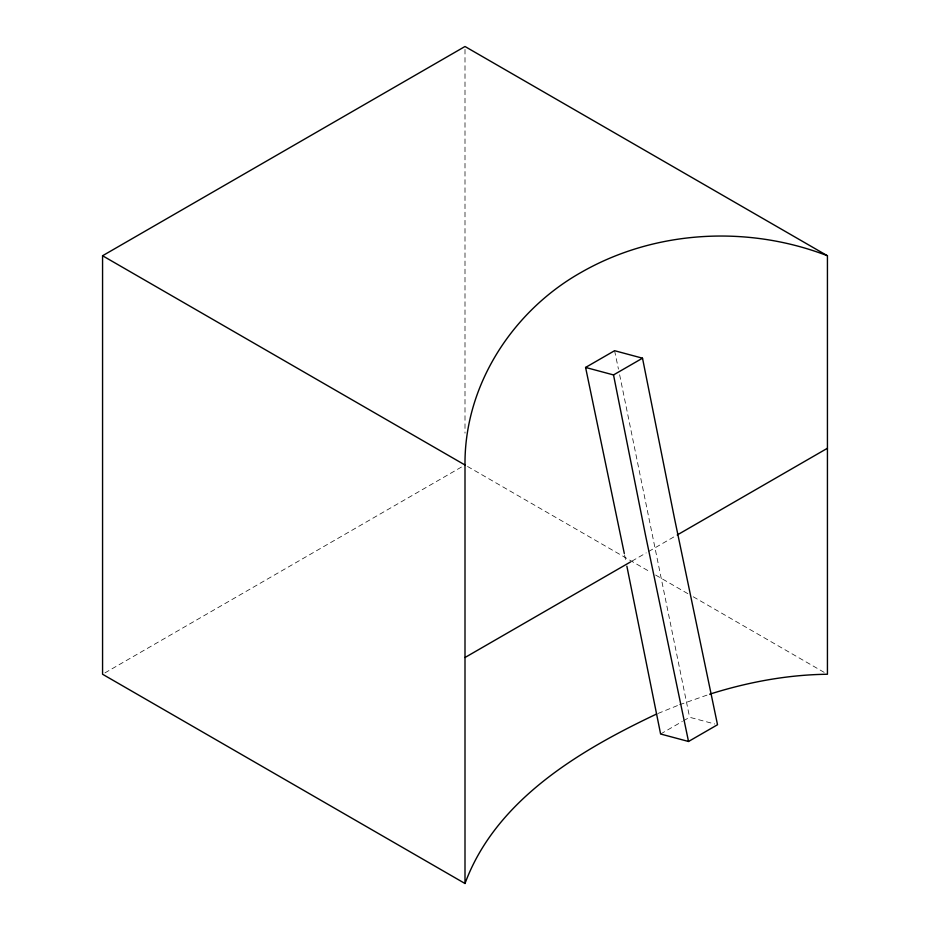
<?xml version="1.0" encoding="UTF-8"?>
<svg xmlns="http://www.w3.org/2000/svg" width="930" height="930" viewBox="0 0 930 930"><rect width="100%" height="100%" fill="white"/><g stroke="black" fill="none" stroke-linecap="round" stroke-linejoin="round"><path stroke-width="0.7" stroke-dasharray="4.65 3.49" d="M104.951 672.878L462.617 466.383M631.912 561.139L646.211 552.885M648.605 551.513L676.017 535.68M660.602 734.003L682.341 721.448M683.55 720.75L689.595 717.263L714.728 723.993M658.045 713.438L678.237 705.277M679.586 704.731L709.613 694.21M467.511 466.453L650.605 572.159M655.627 575.054L688.223 593.886M693.245 596.781L824.922 672.809M614.591 350.703L618.45 369.117M619.636 374.778L689.595 717.263M624.588 554.919L626.018 561.976M465 49.395L465 433.148"/><path stroke-width="1.4" d="M827.433 255.75L465 46.5L102.567 255.75L102.567 674.25L465 883.5L465 465C464.244 385.404 512.511 311.062 580.983 272.49C655.162 229.861 748.011 225.083 827.433 255.75L827.433 674.25C787.408 674.715 747.708 682.167 709.613 694.21M465 883.5C495.853 799.8 580.064 750.266 656.696 713.973M624.309 553.501L585.586 367.443L614.591 350.703L642.514 358.19L674.378 517.836L717.518 724.737L688.525 741.477L660.602 734.003L626.878 566.219M585.586 367.443L613.521 374.93L642.514 358.19M465 657.51L630.714 561.836M677.214 534.983L827.433 448.26M102.567 255.75L465 465M688.525 741.477L645.385 534.576L613.521 374.93"/></g></svg>
